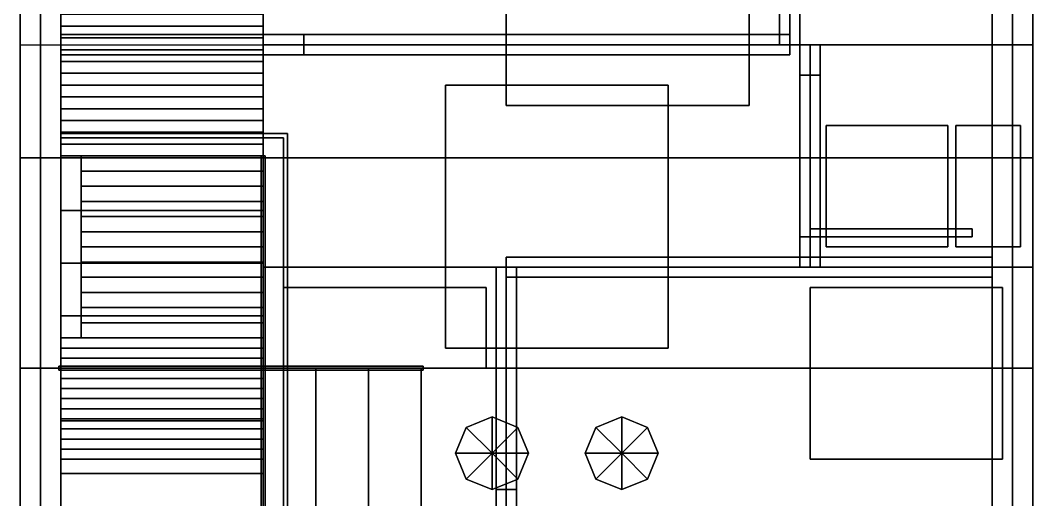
# Model space of a CAD drawing. Header units: millimetres. Extents: x -200 to 5200, y -250 to 30000.
# Drawn here: x 0 to 5000, y 17250 to 19621 of the extents above; entities that cross this region are included whole.
import ezdxf

# ---------------------------------------------------------------- set-up
doc = ezdxf.new("R2010")
doc.units = ezdxf.units.MM
for name, color, linetype in [('DOOR', 34, 'CONTINUOUS'), ('FLOOR', 9, 'CONTINUOUS'), ('FURN', 42, 'CONTINUOUS'), ('GLASS', 151, 'CONTINUOUS'), ('SITE', 92, 'CONTINUOUS'), ('SLAB', 252, 'CONTINUOUS'), ('STAIR', 42, 'CONTINUOUS'), ('STONE', 8, 'CONTINUOUS'), ('WALL', 7, 'CONTINUOUS')]:
    doc.layers.add(name, color=color, linetype=linetype)

msp = doc.modelspace()

# ---------------------------------------------------------------- linework, layer by layer
at = {"layer": 'DOOR'}
for points in [[(3900, 18550, 4050), (4700, 18550, 4050), (4700, 18590, 4050), (3900, 18590, 4050)], [(3900, 18550, 6150), (4700, 18550, 6150), (4700, 18590, 6150), (3900, 18590, 6150)], [(3900, 18590, 4050), (4700, 18590, 4050), (4700, 18590, 6150), (3900, 18590, 6150)], [(3900, 18550, 4050), (3900, 18590, 4050), (3900, 18590, 6150), (3900, 18550, 6150)], [(3900, 18550, 4050), (4700, 18550, 4050), (4700, 18550, 6150), (3900, 18550, 6150)], [(4700, 18550, 4050), (4700, 18590, 4050), (4700, 18590, 6150), (4700, 18550, 6150)]]:
    msp.add_3dface(points, dxfattribs=at)
at = {"layer": 'FLOOR', "color": 151}
msp.add_3dface([(0, 19500, 4055), (3800, 19500, 4055), (3800, 22900, 4055), (0, 22900, 4055)], dxfattribs=at)
at = {"layer": 'FLOOR', "color": 141}
msp.add_3dface([(3800, 19500, 4055), (5000, 19500, 4055), (5000, 22900, 4055), (3800, 22900, 4055)], dxfattribs=at)
at = {"layer": 'FLOOR', "color": 254}
for points in [[(0, 16200, 7355), (5000, 16200, 7355), (5000, 21800, 7355), (0, 21800, 7355)], [(1200, 18400, 4055), (3900, 18400, 4055), (3900, 19500, 4055), (1200, 19500, 4055)], [(1200, 17900, 4055), (2400, 17900, 4055), (2400, 18400, 4055), (1200, 18400, 4055)], [(1980, 16900, 4055), (2400, 16900, 4055), (2400, 17900, 4055), (1980, 17900, 4055)]]:
    msp.add_3dface(points, dxfattribs=at)
at = {"layer": 'FLOOR', "color": 41}
msp.add_3dface([(0, 13000, 455), (1200, 13000, 455), (1200, 21400, 455), (0, 21400, 455)], dxfattribs=at)
at = {"layer": 'FLOOR', "color": 31}
msp.add_3dface([(1200, 13000, 455), (5000, 13000, 455), (5000, 21400, 455), (1200, 21400, 455)], dxfattribs=at)
at = {"layer": 'FLOOR', "color": 9}
msp.add_3dface([(3900, 18400, 4055), (5000, 18400, 4055), (5000, 19500, 4055), (3900, 19500, 4055)], dxfattribs=at)
at = {"layer": 'FLOOR', "color": 131}
msp.add_3dface([(2400, 16400, 4055), (5000, 16400, 4055), (5000, 18400, 4055), (2400, 18400, 4055)], dxfattribs=at)
at = {"layer": 'FURN', "color": 9}
for points in [[(2400, 19200, 7350), (3600, 19200, 7350), (3600, 20000, 7350), (2400, 20000, 7350)], [(2400, 19200, 7700), (3600, 19200, 7700), (3600, 20000, 7700), (2400, 20000, 7700)], [(2400, 19200, 7350), (2400, 20000, 7350), (2400, 20000, 7700), (2400, 19200, 7700)], [(3600, 19200, 7350), (3600, 20000, 7350), (3600, 20000, 7700), (3600, 19200, 7700)], [(2400, 19200, 7350), (3600, 19200, 7350), (3600, 19200, 7700), (2400, 19200, 7700)], [(1300, 17900, 4050), (2300, 17900, 4050), (2300, 18300, 4050), (1300, 18300, 4050)], [(1300, 17900, 4500), (2300, 17900, 4500), (2300, 18300, 4500), (1300, 18300, 4500)], [(1300, 18300, 4050), (2300, 18300, 4050), (2300, 18300, 4500), (1300, 18300, 4500)], [(1300, 17900, 4050), (1300, 18300, 4050), (1300, 18300, 4500), (1300, 17900, 4500)], [(2300, 17900, 4050), (2300, 18300, 4050), (2300, 18300, 4500), (2300, 17900, 4500)], [(1300, 17900, 4050), (2300, 17900, 4050), (2300, 17900, 4500), (1300, 17900, 4500)], [(2330, 17660, 450), (2202.7, 17607.3, 450), (2202.7, 17607.3, 1130), (2330, 17660, 1130)], [(2330, 17480, 1130), (2330, 17660, 1130), (2202.7, 17607.3, 1130)], [(2457.3, 17607.3, 450), (2330, 17660, 450), (2330, 17660, 1130), (2457.3, 17607.3, 1130)], [(2330, 17480, 1130), (2457.3, 17607.3, 1130), (2330, 17660, 1130)], [(2970, 17660, 450), (2842.7, 17607.3, 450), (2842.7, 17607.3, 1130), (2970, 17660, 1130)], [(2970, 17480, 1130), (2970, 17660, 1130), (2842.7, 17607.3, 1130)], [(3097.3, 17607.3, 450), (2970, 17660, 450), (2970, 17660, 1130), (3097.3, 17607.3, 1130)], [(2970, 17480, 1130), (3097.3, 17607.3, 1130), (2970, 17660, 1130)], [(2202.7, 17607.3, 450), (2150, 17480, 450), (2150, 17480, 1130), (2202.7, 17607.3, 1130)], [(2330, 17480, 1130), (2202.7, 17607.3, 1130), (2150, 17480, 1130)], [(2330, 17480, 1130), (2510, 17480, 1130), (2457.3, 17607.3, 1130)], [(2510, 17480, 450), (2457.3, 17607.3, 450), (2457.3, 17607.3, 1130), (2510, 17480, 1130)], [(2842.7, 17607.3, 450), (2790, 17480, 450), (2790, 17480, 1130), (2842.7, 17607.3, 1130)], [(2970, 17480, 1130), (2842.7, 17607.3, 1130), (2790, 17480, 1130)], [(2970, 17480, 1130), (3150, 17480, 1130), (3097.3, 17607.3, 1130)], [(3150, 17480, 450), (3097.3, 17607.3, 450), (3097.3, 17607.3, 1130), (3150, 17480, 1130)], [(2150, 17480, 450), (2202.7, 17352.7, 450), (2202.7, 17352.7, 1130), (2150, 17480, 1130)], [(2330, 17480, 1130), (2150, 17480, 1130), (2202.7, 17352.7, 1130)], [(2330, 17480, 1130), (2202.7, 17352.7, 1130), (2330, 17300, 1130)], [(2330, 17480, 1130), (2330, 17300, 1130), (2457.3, 17352.7, 1130)], [(2330, 17480, 1130), (2457.3, 17352.7, 1130), (2510, 17480, 1130)], [(2457.3, 17352.7, 450), (2510, 17480, 450), (2510, 17480, 1130), (2457.3, 17352.7, 1130)], [(2790, 17480, 450), (2842.7, 17352.7, 450), (2842.7, 17352.7, 1130), (2790, 17480, 1130)], [(2970, 17480, 1130), (2790, 17480, 1130), (2842.7, 17352.7, 1130)], [(2970, 17480, 1130), (2842.7, 17352.7, 1130), (2970, 17300, 1130)], [(2970, 17480, 1130), (2970, 17300, 1130), (3097.3, 17352.7, 1130)], [(2970, 17480, 1130), (3097.3, 17352.7, 1130), (3150, 17480, 1130)], [(3097.3, 17352.7, 450), (3150, 17480, 450), (3150, 17480, 1130), (3097.3, 17352.7, 1130)], [(2202.7, 17352.7, 450), (2330, 17300, 450), (2330, 17300, 1130), (2202.7, 17352.7, 1130)], [(2330, 17300, 450), (2457.3, 17352.7, 450), (2457.3, 17352.7, 1130), (2330, 17300, 1130)], [(2842.7, 17352.7, 450), (2970, 17300, 450), (2970, 17300, 1130), (2842.7, 17352.7, 1130)], [(2970, 17300, 450), (3097.3, 17352.7, 450), (3097.3, 17352.7, 1130), (2970, 17300, 1130)]]:
    msp.add_3dface(points, dxfattribs=at)
at = {"layer": 'FURN', "color": 42}
for points in [[(200, 18950, 450), (200, 19650, 450), (200, 19650, 3750)], [(200, 18950, 450), (200, 19650, 3750), (200, 19591.7, 3750)], [(200, 18950, 450), (200, 19650, 450), (1200, 19650, 450), (1200, 18950, 450)], [(200, 19650, 3750), (200, 19591.7, 3750), (1200, 19591.7, 3750), (1200, 19650, 3750)], [(1200, 18950, 450), (1200, 19650, 450), (1200, 19650, 3750)], [(1200, 18950, 450), (1200, 19650, 3750), (1200, 19591.7, 3750)], [(200, 18950, 450), (200, 19591.7, 3750), (200, 19533.3, 3750)], [(200, 19591.7, 3750), (200, 19533.3, 3750), (1200, 19533.3, 3750), (1200, 19591.7, 3750)], [(1200, 18950, 450), (1200, 19591.7, 3750), (1200, 19533.3, 3750)], [(200, 18950, 450), (200, 19533.3, 3750), (200, 19475, 3750)], [(200, 19533.3, 3750), (200, 19475, 3750), (1200, 19475, 3750), (1200, 19533.3, 3750)], [(1200, 18950, 450), (1200, 19533.3, 3750), (1200, 19475, 3750)], [(200, 18950, 450), (200, 19475, 3750), (200, 19416.7, 3750)], [(200, 19475, 3750), (200, 19416.7, 3750), (1200, 19416.7, 3750), (1200, 19475, 3750)], [(1200, 18950, 450), (1200, 19475, 3750), (1200, 19416.7, 3750)], [(200, 18950, 450), (200, 19416.7, 3750), (200, 19358.3, 3750)], [(200, 19416.7, 3750), (200, 19358.3, 3750), (1200, 19358.3, 3750), (1200, 19416.7, 3750)], [(1200, 18950, 450), (1200, 19416.7, 3750), (1200, 19358.3, 3750)], [(200, 18950, 450), (200, 19358.3, 3750), (200, 19300, 3750)], [(200, 19358.3, 3750), (200, 19300, 3750), (1200, 19300, 3750), (1200, 19358.3, 3750)], [(1200, 18950, 450), (1200, 19358.3, 3750), (1200, 19300, 3750)], [(2100, 18000, 450), (3200, 18000, 450), (3200, 19300, 450), (2100, 19300, 450)], [(2100, 18000, 1300), (3200, 18000, 1300), (3200, 19300, 1300), (2100, 19300, 1300)], [(2100, 19300, 450), (3200, 19300, 450), (3200, 19300, 1300), (2100, 19300, 1300)], [(2100, 18000, 450), (2100, 19300, 450), (2100, 19300, 1300), (2100, 18000, 1300)], [(3200, 18000, 450), (3200, 19300, 450), (3200, 19300, 1300), (3200, 18000, 1300)], [(200, 18950, 450), (200, 19300, 3750), (200, 19241.7, 3750)], [(200, 19300, 3750), (200, 19241.7, 3750), (1200, 19241.7, 3750), (1200, 19300, 3750)], [(1200, 18950, 450), (1200, 19300, 3750), (1200, 19241.7, 3750)], [(200, 18950, 450), (200, 19241.7, 3750), (200, 19183.3, 3750)], [(200, 19241.7, 3750), (200, 19183.3, 3750), (1200, 19183.3, 3750), (1200, 19241.7, 3750)], [(1200, 18950, 450), (1200, 19241.7, 3750), (1200, 19183.3, 3750)], [(200, 18950, 450), (200, 19183.3, 3750), (200, 19125, 3750)], [(200, 19183.3, 3750), (200, 19125, 3750), (1200, 19125, 3750), (1200, 19183.3, 3750)], [(1200, 18950, 450), (1200, 19183.3, 3750), (1200, 19125, 3750)], [(200, 18950, 450), (200, 19125, 3750), (200, 19066.7, 3750)], [(200, 19125, 3750), (200, 19066.7, 3750), (1200, 19066.7, 3750), (1200, 19125, 3750)], [(1200, 18950, 450), (1200, 19125, 3750), (1200, 19066.7, 3750)], [(3980, 18500, 4050), (4580, 18500, 4050), (4580, 19100, 4050), (3980, 19100, 4050)], [(3980, 18500, 5750), (4580, 18500, 5750), (4580, 19100, 5750), (3980, 19100, 5750)], [(3980, 19100, 4050), (4580, 19100, 4050), (4580, 19100, 5750), (3980, 19100, 5750)], [(3980, 18500, 4050), (3980, 19100, 4050), (3980, 19100, 5750), (3980, 18500, 5750)], [(4580, 18500, 4050), (4580, 19100, 4050), (4580, 19100, 5750), (4580, 18500, 5750)], [(4620, 18500, 4050), (4940, 18500, 4050), (4940, 19100, 4050), (4620, 19100, 4050)], [(4620, 18500, 4900), (4940, 18500, 4900), (4940, 19100, 4900), (4620, 19100, 4900)], [(4620, 19100, 4050), (4940, 19100, 4050), (4940, 19100, 4900), (4620, 19100, 4900)], [(4620, 18500, 4050), (4620, 19100, 4050), (4620, 19100, 4900), (4620, 18500, 4900)], [(4940, 18500, 4050), (4940, 19100, 4050), (4940, 19100, 4900), (4940, 18500, 4900)], [(200, 18950, 450), (200, 19066.7, 3750), (200, 19008.3, 3750)], [(200, 19066.7, 3750), (200, 19008.3, 3750), (1200, 19008.3, 3750), (1200, 19066.7, 3750)], [(1200, 18950, 450), (1200, 19066.7, 3750), (1200, 19008.3, 3750)], [(200, 18950, 450), (200, 19008.3, 3750), (200, 18950, 3750)], [(200, 19008.3, 3750), (200, 18950, 3750), (1200, 18950, 3750), (1200, 19008.3, 3750)], [(1200, 18950, 450), (1200, 19008.3, 3750), (1200, 18950, 3750)], [(200, 18950, 3750), (200, 18950, 450), (1200, 18950, 450), (1200, 18950, 3750)], [(300, 18050, 450), (300, 18950, 450), (300, 18950, 2300)], [(300, 18050, 450), (300, 18950, 2300), (300, 18875, 2300)], [(300, 18050, 450), (300, 18950, 450), (1200, 18950, 450), (1200, 18050, 450)], [(300, 18950, 450), (300, 18950, 2300), (1200, 18950, 2300), (1200, 18950, 450)], [(300, 18950, 2300), (300, 18875, 2300), (1200, 18875, 2300), (1200, 18950, 2300)], [(1200, 18050, 450), (1200, 18950, 450), (1200, 18950, 2300)], [(1200, 18050, 450), (1200, 18950, 2300), (1200, 18875, 2300)], [(300, 18050, 450), (300, 18875, 2300), (300, 18800, 2300)], [(300, 18875, 2300), (300, 18800, 2300), (1200, 18800, 2300), (1200, 18875, 2300)], [(1200, 18050, 450), (1200, 18875, 2300), (1200, 18800, 2300)], [(300, 18050, 450), (300, 18800, 2300), (300, 18725, 2300)], [(300, 18800, 2300), (300, 18725, 2300), (1200, 18725, 2300), (1200, 18800, 2300)], [(1200, 18050, 450), (1200, 18800, 2300), (1200, 18725, 2300)], [(300, 18050, 450), (300, 18725, 2300), (300, 18650, 2300)], [(300, 18725, 2300), (300, 18650, 2300), (1200, 18650, 2300), (1200, 18725, 2300)], [(1200, 18050, 450), (1200, 18725, 2300), (1200, 18650, 2300)], [(300, 18050, 450), (300, 18650, 2300), (300, 18575, 2300)], [(300, 18650, 2300), (300, 18575, 2300), (1200, 18575, 2300), (1200, 18650, 2300)], [(1200, 18050, 450), (1200, 18650, 2300), (1200, 18575, 2300)], [(300, 18050, 450), (300, 18575, 2300), (300, 18500, 2300)], [(300, 18575, 2300), (300, 18500, 2300), (1200, 18500, 2300), (1200, 18575, 2300)], [(1200, 18050, 450), (1200, 18575, 2300), (1200, 18500, 2300)], [(300, 18050, 450), (300, 18500, 2300), (300, 18425, 2300)], [(300, 18500, 2300), (300, 18425, 2300), (1200, 18425, 2300), (1200, 18500, 2300)], [(1200, 18050, 450), (1200, 18500, 2300), (1200, 18425, 2300)], [(3980, 18500, 4050), (4580, 18500, 4050), (4580, 18500, 5750), (3980, 18500, 5750)], [(4620, 18500, 4050), (4940, 18500, 4050), (4940, 18500, 4900), (4620, 18500, 4900)], [(300, 18050, 450), (300, 18425, 2300), (300, 18350, 2300)], [(300, 18425, 2300), (300, 18350, 2300), (1200, 18350, 2300), (1200, 18425, 2300)], [(1200, 18050, 450), (1200, 18425, 2300), (1200, 18350, 2300)], [(300, 18050, 450), (300, 18350, 2300), (300, 18275, 2300)], [(300, 18350, 2300), (300, 18275, 2300), (1200, 18275, 2300), (1200, 18350, 2300)], [(1200, 18050, 450), (1200, 18350, 2300), (1200, 18275, 2300)], [(300, 18050, 450), (300, 18275, 2300), (300, 18200, 2300)], [(300, 18275, 2300), (300, 18200, 2300), (1200, 18200, 2300), (1200, 18275, 2300)], [(1200, 18050, 450), (1200, 18275, 2300), (1200, 18200, 2300)], [(300, 18050, 450), (300, 18200, 2300), (300, 18125, 2300)], [(300, 18200, 2300), (300, 18125, 2300), (1200, 18125, 2300), (1200, 18200, 2300)], [(1200, 18050, 450), (1200, 18200, 2300), (1200, 18125, 2300)], [(300, 18050, 450), (300, 18125, 2300), (300, 18050, 2300)], [(300, 18125, 2300), (300, 18050, 2300), (1200, 18050, 2300), (1200, 18125, 2300)], [(1200, 18050, 450), (1200, 18125, 2300), (1200, 18050, 2300)], [(300, 18050, 2300), (300, 18050, 450), (1200, 18050, 450), (1200, 18050, 2300)], [(200, 17450, 450), (200, 18050, 450), (200, 18050, 3750)], [(200, 17450, 450), (200, 18050, 3750), (200, 18000, 3750)], [(200, 17450, 450), (200, 18050, 450), (1200, 18050, 450), (1200, 17450, 450)], [(200, 18050, 450), (200, 18050, 3750), (1200, 18050, 3750), (1200, 18050, 450)], [(200, 18050, 3750), (200, 18000, 3750), (1200, 18000, 3750), (1200, 18050, 3750)], [(200, 17450, 450), (200, 18000, 3750), (200, 17950, 3750)], [(200, 18000, 3750), (200, 17950, 3750), (1200, 17950, 3750), (1200, 18000, 3750)], [(1200, 17450, 450), (1200, 18050, 450), (1200, 18050, 3750)], [(1200, 17450, 450), (1200, 18050, 3750), (1200, 18000, 3750)], [(1200, 17450, 450), (1200, 18000, 3750), (1200, 17950, 3750)], [(2100, 18000, 450), (3200, 18000, 450), (3200, 18000, 1300), (2100, 18000, 1300)], [(200, 17450, 450), (200, 17950, 3750), (200, 17900, 3200)], [(200, 17950, 3750), (200, 17900, 3200), (1200, 17900, 3200), (1200, 17950, 3750)], [(1200, 17450, 450), (1200, 17950, 3750), (1200, 17900, 3200)], [(200, 17450, 450), (200, 17900, 3200), (200, 17850, 3200)], [(200, 17900, 3200), (200, 17850, 3200), (1200, 17850, 3200), (1200, 17900, 3200)], [(1200, 17450, 450), (1200, 17900, 3200), (1200, 17850, 3200)], [(200, 17450, 450), (200, 17850, 3200), (200, 17800, 3200)], [(200, 17850, 3200), (200, 17800, 3200), (1200, 17800, 3200), (1200, 17850, 3200)], [(1200, 17450, 450), (1200, 17850, 3200), (1200, 17800, 3200)], [(200, 17450, 450), (200, 17800, 3200), (200, 17750, 3200)], [(200, 17800, 3200), (200, 17750, 3200), (1200, 17750, 3200), (1200, 17800, 3200)], [(200, 17450, 450), (200, 17750, 3200), (200, 17700, 3200)], [(200, 17750, 3200), (200, 17700, 3200), (1200, 17700, 3200), (1200, 17750, 3200)], [(1200, 17450, 450), (1200, 17800, 3200), (1200, 17750, 3200)], [(1200, 17450, 450), (1200, 17750, 3200), (1200, 17700, 3200)], [(200, 17450, 450), (200, 17700, 3200), (200, 17650, 3200)], [(200, 17700, 3200), (200, 17650, 3200), (1200, 17650, 3200), (1200, 17700, 3200)], [(1200, 17450, 450), (1200, 17700, 3200), (1200, 17650, 3200)], [(200, 17450, 450), (200, 17650, 3200), (200, 17600, 3200)], [(200, 17650, 3200), (200, 17600, 3200), (1200, 17600, 3200), (1200, 17650, 3200)], [(1200, 17450, 450), (1200, 17650, 3200), (1200, 17600, 3200)], [(200, 17450, 450), (200, 17600, 3200), (200, 17550, 3200)], [(200, 17600, 3200), (200, 17550, 3200), (1200, 17550, 3200), (1200, 17600, 3200)], [(1200, 17450, 450), (1200, 17600, 3200), (1200, 17550, 3200)], [(200, 17450, 450), (200, 17550, 3200), (200, 17500, 3200)], [(200, 17550, 3200), (200, 17500, 3200), (1200, 17500, 3200), (1200, 17550, 3200)], [(200, 17450, 450), (200, 17500, 3200), (200, 17450, 3200)], [(200, 17500, 3200), (200, 17450, 3200), (1200, 17450, 3200), (1200, 17500, 3200)], [(1200, 17450, 450), (1200, 17550, 3200), (1200, 17500, 3200)], [(1200, 17450, 450), (1200, 17500, 3200), (1200, 17450, 3200)], [(200, 14450, 450), (200, 17450, 450), (200, 17450, 1250)], [(200, 14450, 450), (200, 17450, 1250), (200, 17200, 1250)], [(200, 14450, 450), (200, 17450, 450), (1200, 17450, 450), (1200, 14450, 450)], [(200, 17450, 450), (200, 17450, 1250), (1200, 17450, 1250), (1200, 17450, 450)], [(200, 17450, 1250), (200, 17200, 1250), (1200, 17200, 1250), (1200, 17450, 1250)], [(200, 17450, 3200), (200, 17450, 450), (1200, 17450, 450), (1200, 17450, 3200)], [(1200, 14450, 450), (1200, 17450, 450), (1200, 17450, 1250)], [(1200, 14450, 450), (1200, 17450, 1250), (1200, 17200, 1250)]]:
    msp.add_3dface(points, dxfattribs=at)
at = {"layer": 'FURN', "color": 7}
for points in [[(3900, 17450, 4050), (4850, 17450, 4050), (4850, 18300, 4050), (3900, 18300, 4050)], [(3900, 17450, 4100), (4850, 17450, 4100), (4850, 18300, 4100), (3900, 18300, 4100)], [(3900, 18300, 4050), (4850, 18300, 4050), (4850, 18300, 4100), (3900, 18300, 4100)], [(3900, 17450, 4050), (3900, 18300, 4050), (3900, 18300, 4100), (3900, 17450, 4100)], [(4850, 17450, 4050), (4850, 18300, 4050), (4850, 18300, 4100), (4850, 17450, 4100)], [(3900, 17450, 4050), (4850, 17450, 4050), (4850, 17450, 4100), (3900, 17450, 4100)]]:
    msp.add_3dface(points, dxfattribs=at)
at = {"layer": 'GLASS'}
for points in [[(1400, 19450, 4050), (3600, 19450, 4050), (3600, 19550, 4050), (1400, 19550, 4050)], [(1400, 19450, 7150), (3600, 19450, 7150), (3600, 19550, 7150), (1400, 19550, 7150)], [(1400, 19550, 4050), (3600, 19550, 4050), (3600, 19550, 7150), (1400, 19550, 7150)], [(1400, 19450, 4050), (1400, 19550, 4050), (1400, 19550, 7150), (1400, 19450, 7150)], [(3600, 19450, 4050), (3600, 19550, 4050), (3600, 19550, 7150), (3600, 19450, 7150)], [(1400, 19450, 4050), (3600, 19450, 4050), (3600, 19450, 7150), (1400, 19450, 7150)], [(200, 14980, 10950), (1320, 14980, 10950), (1320, 19060, 10950), (200, 19060, 10950)], [(200, 14980, 10966), (1320, 14980, 10966), (1320, 19060, 10966), (200, 19060, 10966)], [(200, 19060, 10950), (1320, 19060, 10950), (1320, 19060, 10966), (200, 19060, 10966)], [(200, 14980, 10950), (200, 19060, 10950), (200, 19060, 10966), (200, 14980, 10966)], [(1320, 14980, 10950), (1320, 19060, 10950), (1320, 19060, 10966), (1320, 14980, 10966)], [(1190, 16190, 7350), (1210, 16190, 7350), (1210, 18950, 7350), (1190, 18950, 7350)], [(1190, 16190, 8450), (1210, 16190, 8450), (1210, 18950, 8450), (1190, 18950, 8450)], [(1190, 18950, 7350), (1210, 18950, 7350), (1210, 18950, 8450), (1190, 18950, 8450)], [(1190, 16190, 7350), (1190, 18950, 7350), (1190, 18950, 8450), (1190, 16190, 8450)], [(1210, 16190, 7350), (1210, 18950, 7350), (1210, 18950, 8450), (1210, 16190, 8450)], [(190, 17890, 4050), (1990, 17890, 4050), (1990, 17910, 4050), (190, 17910, 4050)], [(190, 17890, 5150), (1990, 17890, 5150), (1990, 17910, 5150), (190, 17910, 5150)], [(190, 17910, 4050), (1990, 17910, 4050), (1990, 17910, 5150), (190, 17910, 5150)], [(190, 17890, 4050), (190, 17910, 4050), (190, 17910, 5150), (190, 17890, 5150)], [(1990, 17890, 4050), (1990, 17910, 4050), (1990, 17910, 5150), (1990, 17890, 5150)], [(190, 17890, 4050), (1990, 17890, 4050), (1990, 17890, 5150), (190, 17890, 5150)]]:
    msp.add_3dface(points, dxfattribs=at)
at = {"layer": 'SITE'}
msp.add_3dface([(0, 0), (5000, 0), (5000, 30000), (0, 30000)], dxfattribs=at)
at = {"layer": 'SLAB'}
for points in [[(0, 17900, 3850), (5000, 17900, 3850), (5000, 26000, 3850), (0, 26000, 3850)], [(0, 17900, 4050), (5000, 17900, 4050), (5000, 26000, 4050), (0, 26000, 4050)], [(0, 17900, 3850), (0, 26000, 3850), (0, 26000, 4050), (0, 17900, 4050)], [(0, 18940, 7150), (5000, 18940, 7150), (5000, 26000, 7150), (0, 26000, 7150)], [(0, 18940, 7350), (5000, 18940, 7350), (5000, 26000, 7350), (0, 26000, 7350)], [(0, 18940, 7150), (0, 26000, 7150), (0, 26000, 7350), (0, 18940, 7350)], [(5000, 17900, 3850), (5000, 26000, 3850), (5000, 26000, 4050), (5000, 17900, 4050)], [(5000, 18940, 7150), (5000, 26000, 7150), (5000, 26000, 7350), (5000, 18940, 7350)], [(0, 18940, 10150), (5000, 18940, 10150), (5000, 21800, 10150), (0, 21800, 10150)], [(0, 18940, 10350), (5000, 18940, 10350), (5000, 21800, 10350), (0, 21800, 10350)], [(0, 18940, 10150), (0, 21800, 10150), (0, 21800, 10350), (0, 18940, 10350)], [(5000, 18940, 10150), (5000, 21800, 10150), (5000, 21800, 10350), (5000, 18940, 10350)], [(0, 15100, 7150), (200, 15100, 7150), (200, 18940, 7150), (0, 18940, 7150)], [(0, 15100, 7350), (200, 15100, 7350), (200, 18940, 7350), (0, 18940, 7350)], [(0, 18940, 7150), (200, 18940, 7150), (200, 18940, 7350), (0, 18940, 7350)], [(0, 15100, 7150), (0, 18940, 7150), (0, 18940, 7350), (0, 15100, 7350)], [(0, 18940, 7150), (5000, 18940, 7150), (5000, 18940, 7350), (0, 18940, 7350)], [(0, 15100, 10150), (200, 15100, 10150), (200, 18940, 10150), (0, 18940, 10150)], [(0, 15100, 10350), (200, 15100, 10350), (200, 18940, 10350), (0, 18940, 10350)], [(0, 18940, 10150), (200, 18940, 10150), (200, 18940, 10350), (0, 18940, 10350)], [(0, 15100, 10150), (0, 18940, 10150), (0, 18940, 10350), (0, 15100, 10350)], [(0, 18940, 10150), (5000, 18940, 10150), (5000, 18940, 10350), (0, 18940, 10350)], [(200, 15100, 7150), (200, 18940, 7150), (200, 18940, 7350), (200, 15100, 7350)], [(200, 15100, 10150), (200, 18940, 10150), (200, 18940, 10350), (200, 15100, 10350)], [(1200, 15100, 7150), (5000, 15100, 7150), (5000, 18940, 7150), (1200, 18940, 7150)], [(1200, 15100, 7350), (5000, 15100, 7350), (5000, 18940, 7350), (1200, 18940, 7350)], [(1200, 18940, 7150), (5000, 18940, 7150), (5000, 18940, 7350), (1200, 18940, 7350)], [(1200, 15100, 7150), (1200, 18940, 7150), (1200, 18940, 7350), (1200, 15100, 7350)], [(1200, 15100, 10150), (5000, 15100, 10150), (5000, 18940, 10150), (1200, 18940, 10150)], [(1200, 15100, 10350), (5000, 15100, 10350), (5000, 18940, 10350), (1200, 18940, 10350)], [(1200, 18940, 10150), (5000, 18940, 10150), (5000, 18940, 10350), (1200, 18940, 10350)], [(1200, 15100, 10150), (1200, 18940, 10150), (1200, 18940, 10350), (1200, 15100, 10350)], [(5000, 15100, 7150), (5000, 18940, 7150), (5000, 18940, 7350), (5000, 15100, 7350)], [(5000, 15100, 10150), (5000, 18940, 10150), (5000, 18940, 10350), (5000, 15100, 10350)], [(0, 16900, 3850), (200, 16900, 3850), (200, 17900, 3850), (0, 17900, 3850)], [(0, 16900, 4050), (200, 16900, 4050), (200, 17900, 4050), (0, 17900, 4050)], [(0, 17900, 3850), (200, 17900, 3850), (200, 17900, 4050), (0, 17900, 4050)], [(0, 16900, 3850), (0, 17900, 3850), (0, 17900, 4050), (0, 16900, 4050)], [(0, 17900, 3850), (5000, 17900, 3850), (5000, 17900, 4050), (0, 17900, 4050)], [(200, 16900, 3850), (200, 17900, 3850), (200, 17900, 4050), (200, 16900, 4050)], [(1980, 16900, 3850), (5000, 16900, 3850), (5000, 17900, 3850), (1980, 17900, 3850)], [(1980, 16900, 4050), (5000, 16900, 4050), (5000, 17900, 4050), (1980, 17900, 4050)], [(1980, 17900, 3850), (5000, 17900, 3850), (5000, 17900, 4050), (1980, 17900, 4050)], [(1980, 16900, 3850), (1980, 17900, 3850), (1980, 17900, 4050), (1980, 16900, 4050)], [(5000, 16900, 3850), (5000, 17900, 3850), (5000, 17900, 4050), (5000, 16900, 4050)]]:
    msp.add_3dface(points, dxfattribs=at)
at = {"layer": 'STAIR'}
for points in [[(200, 18680, 6900), (1200, 18680, 6900), (1200, 18940, 6900), (200, 18940, 6900)], [(200, 18680, 7185), (1200, 18680, 7185), (1200, 18940, 7185), (200, 18940, 7185)], [(200, 18940, 6900), (1200, 18940, 6900), (1200, 18940, 7185), (200, 18940, 7185)], [(200, 18680, 6900), (200, 18940, 6900), (200, 18940, 7185), (200, 18680, 7185)], [(1200, 18680, 6900), (1200, 18940, 6900), (1200, 18940, 7185), (1200, 18680, 7185)], [(200, 18420, 6735), (1200, 18420, 6735), (1200, 18680, 6735), (200, 18680, 6735)], [(200, 18420, 7020), (1200, 18420, 7020), (1200, 18680, 7020), (200, 18680, 7020)], [(200, 18680, 6735), (1200, 18680, 6735), (1200, 18680, 7020), (200, 18680, 7020)], [(200, 18420, 6735), (200, 18680, 6735), (200, 18680, 7020), (200, 18420, 7020)], [(200, 18680, 6900), (1200, 18680, 6900), (1200, 18680, 7185), (200, 18680, 7185)], [(1200, 18420, 6735), (1200, 18680, 6735), (1200, 18680, 7020), (1200, 18420, 7020)], [(200, 18160, 6570), (1200, 18160, 6570), (1200, 18420, 6570), (200, 18420, 6570)], [(200, 18160, 6855), (1200, 18160, 6855), (1200, 18420, 6855), (200, 18420, 6855)], [(200, 18420, 6570), (1200, 18420, 6570), (1200, 18420, 6855), (200, 18420, 6855)], [(200, 18160, 6570), (200, 18420, 6570), (200, 18420, 6855), (200, 18160, 6855)], [(200, 18420, 6735), (1200, 18420, 6735), (1200, 18420, 7020), (200, 18420, 7020)], [(1200, 18160, 6570), (1200, 18420, 6570), (1200, 18420, 6855), (1200, 18160, 6855)], [(200, 17900, 6405), (1200, 17900, 6405), (1200, 18160, 6405), (200, 18160, 6405)], [(200, 17900, 6690), (1200, 17900, 6690), (1200, 18160, 6690), (200, 18160, 6690)], [(200, 18160, 6405), (1200, 18160, 6405), (1200, 18160, 6690), (200, 18160, 6690)], [(200, 17900, 6405), (200, 18160, 6405), (200, 18160, 6690), (200, 17900, 6690)], [(200, 18160, 6570), (1200, 18160, 6570), (1200, 18160, 6855), (200, 18160, 6855)], [(1200, 17900, 6405), (1200, 18160, 6405), (1200, 18160, 6690), (1200, 17900, 6690)], [(200, 16900, 3250), (1200, 16900, 3250), (1200, 17900, 3250), (200, 17900, 3250)], [(200, 16900, 3450), (1200, 16900, 3450), (1200, 17900, 3450), (200, 17900, 3450)], [(200, 17900, 3250), (1200, 17900, 3250), (1200, 17900, 3450), (200, 17900, 3450)], [(200, 16900, 3250), (200, 17900, 3250), (200, 17900, 3450), (200, 16900, 3450)], [(200, 17640, 6240), (1200, 17640, 6240), (1200, 17900, 6240), (200, 17900, 6240)], [(200, 17640, 6525), (1200, 17640, 6525), (1200, 17900, 6525), (200, 17900, 6525)], [(200, 17900, 6240), (1200, 17900, 6240), (1200, 17900, 6525), (200, 17900, 6525)], [(200, 17640, 6240), (200, 17900, 6240), (200, 17900, 6525), (200, 17640, 6525)], [(200, 17900, 6405), (1200, 17900, 6405), (1200, 17900, 6690), (200, 17900, 6690)], [(1200, 16900, 3250), (1200, 17900, 3250), (1200, 17900, 3450), (1200, 16900, 3450)], [(1200, 16900, 3330), (1460, 16900, 3330), (1460, 17900, 3330), (1200, 17900, 3330)], [(1200, 16900, 3600), (1460, 16900, 3600), (1460, 17900, 3600), (1200, 17900, 3600)], [(1200, 17900, 3330), (1460, 17900, 3330), (1460, 17900, 3600), (1200, 17900, 3600)], [(1200, 16900, 3330), (1200, 17900, 3330), (1200, 17900, 3600), (1200, 16900, 3600)], [(1200, 17640, 6240), (1200, 17900, 6240), (1200, 17900, 6525), (1200, 17640, 6525)], [(1460, 16900, 3330), (1460, 17900, 3330), (1460, 17900, 3600), (1460, 16900, 3600)], [(1460, 16900, 3480), (1720, 16900, 3480), (1720, 17900, 3480), (1460, 17900, 3480)], [(1460, 16900, 3750), (1720, 16900, 3750), (1720, 17900, 3750), (1460, 17900, 3750)], [(1460, 17900, 3480), (1720, 17900, 3480), (1720, 17900, 3750), (1460, 17900, 3750)], [(1460, 16900, 3480), (1460, 17900, 3480), (1460, 17900, 3750), (1460, 16900, 3750)], [(1720, 16900, 3480), (1720, 17900, 3480), (1720, 17900, 3750), (1720, 16900, 3750)], [(1720, 16900, 3630), (1980, 16900, 3630), (1980, 17900, 3630), (1720, 17900, 3630)], [(1720, 16900, 3900), (1980, 16900, 3900), (1980, 17900, 3900), (1720, 17900, 3900)], [(1720, 17900, 3630), (1980, 17900, 3630), (1980, 17900, 3900), (1720, 17900, 3900)], [(1720, 16900, 3630), (1720, 17900, 3630), (1720, 17900, 3900), (1720, 16900, 3900)], [(1980, 16900, 3630), (1980, 17900, 3630), (1980, 17900, 3900), (1980, 16900, 3900)], [(200, 17380, 6075), (1200, 17380, 6075), (1200, 17640, 6075), (200, 17640, 6075)], [(200, 17380, 6360), (1200, 17380, 6360), (1200, 17640, 6360), (200, 17640, 6360)], [(200, 17640, 6075), (1200, 17640, 6075), (1200, 17640, 6360), (200, 17640, 6360)], [(200, 17380, 6075), (200, 17640, 6075), (200, 17640, 6360), (200, 17380, 6360)], [(200, 17640, 6240), (1200, 17640, 6240), (1200, 17640, 6525), (200, 17640, 6525)], [(1200, 17380, 6075), (1200, 17640, 6075), (1200, 17640, 6360), (1200, 17380, 6360)], [(200, 17120, 5910), (1200, 17120, 5910), (1200, 17380, 5910), (200, 17380, 5910)], [(200, 17120, 6195), (1200, 17120, 6195), (1200, 17380, 6195), (200, 17380, 6195)], [(200, 17380, 5910), (1200, 17380, 5910), (1200, 17380, 6195), (200, 17380, 6195)], [(200, 17120, 5910), (200, 17380, 5910), (200, 17380, 6195), (200, 17120, 6195)], [(200, 17380, 6075), (1200, 17380, 6075), (1200, 17380, 6360), (200, 17380, 6360)], [(1200, 17120, 5910), (1200, 17380, 5910), (1200, 17380, 6195), (1200, 17120, 6195)]]:
    msp.add_3dface(points, dxfattribs=at)
at = {"layer": 'STONE'}
for points in [[(0, 8000), (5000, 8000), (5000, 26000), (0, 26000)], [(0, 8000, 450), (5000, 8000, 450), (5000, 26000, 450), (0, 26000, 450)], [(0, 8000), (0, 26000), (0, 26000, 450), (0, 8000, 450)], [(5000, 8000), (5000, 26000), (5000, 26000, 450), (5000, 8000, 450)]]:
    msp.add_3dface(points, dxfattribs=at)
at = {"layer": 'WALL'}
for points in [[(0, 8000, 450), (200, 8000, 450), (200, 26000, 450), (0, 26000, 450)], [(0, 8000, 7150), (200, 8000, 7150), (200, 26000, 7150), (0, 26000, 7150)], [(0, 8000, 450), (0, 26000, 450), (0, 26000, 7150), (0, 8000, 7150)], [(200, 8000, 450), (200, 26000, 450), (200, 26000, 7150), (200, 8000, 7150)], [(4800, 8000, 450), (5000, 8000, 450), (5000, 26000, 450), (4800, 26000, 450)], [(4800, 8000, 7150), (5000, 8000, 7150), (5000, 26000, 7150), (4800, 26000, 7150)], [(4800, 8000, 450), (4800, 26000, 450), (4800, 26000, 7150), (4800, 8000, 7150)], [(5000, 8000, 450), (5000, 26000, 450), (5000, 26000, 7150), (5000, 8000, 7150)], [(0, 12500, 7350), (200, 12500, 7350), (200, 21800, 7350), (0, 21800, 7350)], [(0, 12500, 10150), (200, 12500, 10150), (200, 21800, 10150), (0, 21800, 10150)], [(0, 12500, 7350), (0, 21800, 7350), (0, 21800, 10150), (0, 12500, 10150)], [(0, 12500, 10350), (100, 12500, 10350), (100, 21800, 10350), (0, 21800, 10350)], [(0, 12500, 11200), (100, 12500, 11200), (100, 21800, 11200), (0, 21800, 11200)], [(0, 12500, 10350), (0, 21800, 10350), (0, 21800, 11200), (0, 12500, 11200)], [(100, 12500, 10350), (100, 21800, 10350), (100, 21800, 11200), (100, 12500, 11200)], [(200, 12500, 7350), (200, 21800, 7350), (200, 21800, 10150), (200, 12500, 10150)], [(4800, 12500, 7350), (5000, 12500, 7350), (5000, 21800, 7350), (4800, 21800, 7350)], [(4800, 12500, 10150), (5000, 12500, 10150), (5000, 21800, 10150), (4800, 21800, 10150)], [(4800, 12500, 7350), (4800, 21800, 7350), (4800, 21800, 10150), (4800, 12500, 10150)], [(4900, 12500, 10350), (5000, 12500, 10350), (5000, 21800, 10350), (4900, 21800, 10350)], [(4900, 12500, 11200), (5000, 12500, 11200), (5000, 21800, 11200), (4900, 21800, 11200)], [(4900, 12500, 10350), (4900, 21800, 10350), (4900, 21800, 11200), (4900, 12500, 11200)], [(5000, 12500, 7350), (5000, 21800, 7350), (5000, 21800, 10150), (5000, 12500, 10150)], [(5000, 12500, 10350), (5000, 21800, 10350), (5000, 21800, 11200), (5000, 12500, 11200)], [(3750, 19500, 4050), (3850, 19500, 4050), (3850, 19700, 4050), (3750, 19700, 4050)], [(3750, 19500, 7150), (3850, 19500, 7150), (3850, 19700, 7150), (3750, 19700, 7150)], [(3750, 19500, 4050), (3750, 19700, 4050), (3750, 19700, 7150), (3750, 19500, 7150)], [(3850, 19500, 4050), (3850, 19700, 4050), (3850, 19700, 7150), (3850, 19500, 7150)], [(200, 19450, 4050), (1400, 19450, 4050), (1400, 19550, 4050), (200, 19550, 4050)], [(200, 19450, 7150), (1400, 19450, 7150), (1400, 19550, 7150), (200, 19550, 7150)], [(200, 19550, 4050), (1400, 19550, 4050), (1400, 19550, 7150), (200, 19550, 7150)], [(200, 19450, 4050), (200, 19550, 4050), (200, 19550, 7150), (200, 19450, 7150)], [(1400, 19450, 4050), (1400, 19550, 4050), (1400, 19550, 7150), (1400, 19450, 7150)], [(3600, 19450, 4050), (3800, 19450, 4050), (3800, 19550, 4050), (3600, 19550, 4050)], [(3600, 19450, 7150), (3800, 19450, 7150), (3800, 19550, 7150), (3600, 19550, 7150)], [(3600, 19550, 4050), (3800, 19550, 4050), (3800, 19550, 7150), (3600, 19550, 7150)], [(3600, 19450, 4050), (3600, 19550, 4050), (3600, 19550, 7150), (3600, 19450, 7150)], [(3800, 19450, 4050), (3800, 19550, 4050), (3800, 19550, 7150), (3800, 19450, 7150)], [(3750, 19500, 4050), (3850, 19500, 4050), (3850, 19500, 7150), (3750, 19500, 7150)], [(3850, 19350, 4050), (3950, 19350, 4050), (3950, 19500, 4050), (3850, 19500, 4050)], [(3850, 19350, 7150), (3950, 19350, 7150), (3950, 19500, 7150), (3850, 19500, 7150)], [(3850, 19500, 4050), (3950, 19500, 4050), (3950, 19500, 7150), (3850, 19500, 7150)], [(3850, 19350, 4050), (3850, 19500, 4050), (3850, 19500, 7150), (3850, 19350, 7150)], [(3950, 19350, 4050), (3950, 19500, 4050), (3950, 19500, 7150), (3950, 19350, 7150)], [(200, 19450, 4050), (1400, 19450, 4050), (1400, 19450, 7150), (200, 19450, 7150)], [(3600, 19450, 4050), (3800, 19450, 4050), (3800, 19450, 7150), (3600, 19450, 7150)], [(3850, 18550, 6250), (3950, 18550, 6250), (3950, 19350, 6250), (3850, 19350, 6250)], [(3850, 18550, 7150), (3950, 18550, 7150), (3950, 19350, 7150), (3850, 19350, 7150)], [(3850, 19350, 6250), (3950, 19350, 6250), (3950, 19350, 7150), (3850, 19350, 7150)], [(3850, 18550, 6250), (3850, 19350, 6250), (3850, 19350, 7150), (3850, 18550, 7150)], [(3850, 19350, 4050), (3950, 19350, 4050), (3950, 19350, 7150), (3850, 19350, 7150)], [(3950, 18550, 6250), (3950, 19350, 6250), (3950, 19350, 7150), (3950, 18550, 7150)], [(200, 18940, 10350), (1200, 18940, 10350), (1200, 19040, 10350), (200, 19040, 10350)], [(200, 18940, 10800), (1200, 18940, 10800), (1200, 19040, 10800), (200, 19040, 10800)], [(200, 19040, 10350), (1200, 19040, 10350), (1200, 19040, 10800), (200, 19040, 10800)], [(200, 18940, 10350), (200, 19040, 10350), (200, 19040, 10800), (200, 18940, 10800)], [(1200, 15000, 10350), (1300, 15000, 10350), (1300, 19040, 10350), (1200, 19040, 10350)], [(1200, 15000, 10800), (1300, 15000, 10800), (1300, 19040, 10800), (1200, 19040, 10800)], [(1200, 19040, 10350), (1300, 19040, 10350), (1300, 19040, 10800), (1200, 19040, 10800)], [(1200, 15000, 10350), (1200, 19040, 10350), (1200, 19040, 10800), (1200, 15000, 10800)], [(1200, 18940, 10350), (1200, 19040, 10350), (1200, 19040, 10800), (1200, 18940, 10800)], [(1300, 15000, 10350), (1300, 19040, 10350), (1300, 19040, 10800), (1300, 15000, 10800)], [(200, 18940, 10350), (1200, 18940, 10350), (1200, 18940, 10800), (200, 18940, 10800)], [(3850, 18400, 4050), (3950, 18400, 4050), (3950, 18550, 4050), (3850, 18550, 4050)], [(3850, 18400, 7150), (3950, 18400, 7150), (3950, 18550, 7150), (3850, 18550, 7150)], [(3850, 18550, 4050), (3950, 18550, 4050), (3950, 18550, 7150), (3850, 18550, 7150)], [(3850, 18400, 4050), (3850, 18550, 4050), (3850, 18550, 7150), (3850, 18400, 7150)], [(3850, 18550, 6250), (3950, 18550, 6250), (3950, 18550, 7150), (3850, 18550, 7150)], [(3950, 18400, 4050), (3950, 18550, 4050), (3950, 18550, 7150), (3950, 18400, 7150)], [(2400, 18350, 4050), (4800, 18350, 4050), (4800, 18450, 4050), (2400, 18450, 4050)], [(2400, 18350, 7150), (4800, 18350, 7150), (4800, 18450, 7150), (2400, 18450, 7150)], [(2400, 18450, 4050), (4800, 18450, 4050), (4800, 18450, 7150), (2400, 18450, 7150)], [(2400, 18350, 4050), (2400, 18450, 4050), (2400, 18450, 7150), (2400, 18350, 7150)], [(4800, 18350, 4050), (4800, 18450, 4050), (4800, 18450, 7150), (4800, 18350, 7150)], [(2350, 17300, 4050), (2450, 17300, 4050), (2450, 18400, 4050), (2350, 18400, 4050)], [(2350, 17300, 7150), (2450, 17300, 7150), (2450, 18400, 7150), (2350, 18400, 7150)], [(2350, 18400, 4050), (2450, 18400, 4050), (2450, 18400, 7150), (2350, 18400, 7150)], [(2350, 17300, 4050), (2350, 18400, 4050), (2350, 18400, 7150), (2350, 17300, 7150)], [(2450, 17300, 4050), (2450, 18400, 4050), (2450, 18400, 7150), (2450, 17300, 7150)], [(3850, 18400, 4050), (3950, 18400, 4050), (3950, 18400, 7150), (3850, 18400, 7150)], [(2400, 18350, 4050), (4800, 18350, 4050), (4800, 18350, 7150), (2400, 18350, 7150)], [(2350, 16600, 6250), (2450, 16600, 6250), (2450, 17300, 6250), (2350, 17300, 6250)], [(2350, 16600, 7150), (2450, 16600, 7150), (2450, 17300, 7150), (2350, 17300, 7150)], [(2350, 17300, 6250), (2450, 17300, 6250), (2450, 17300, 7150), (2350, 17300, 7150)], [(2350, 16600, 6250), (2350, 17300, 6250), (2350, 17300, 7150), (2350, 16600, 7150)], [(2350, 17300, 4050), (2450, 17300, 4050), (2450, 17300, 7150), (2350, 17300, 7150)], [(2450, 16600, 6250), (2450, 17300, 6250), (2450, 17300, 7150), (2450, 16600, 7150)]]:
    msp.add_3dface(points, dxfattribs=at)

doc.saveas('drawing.dxf')
